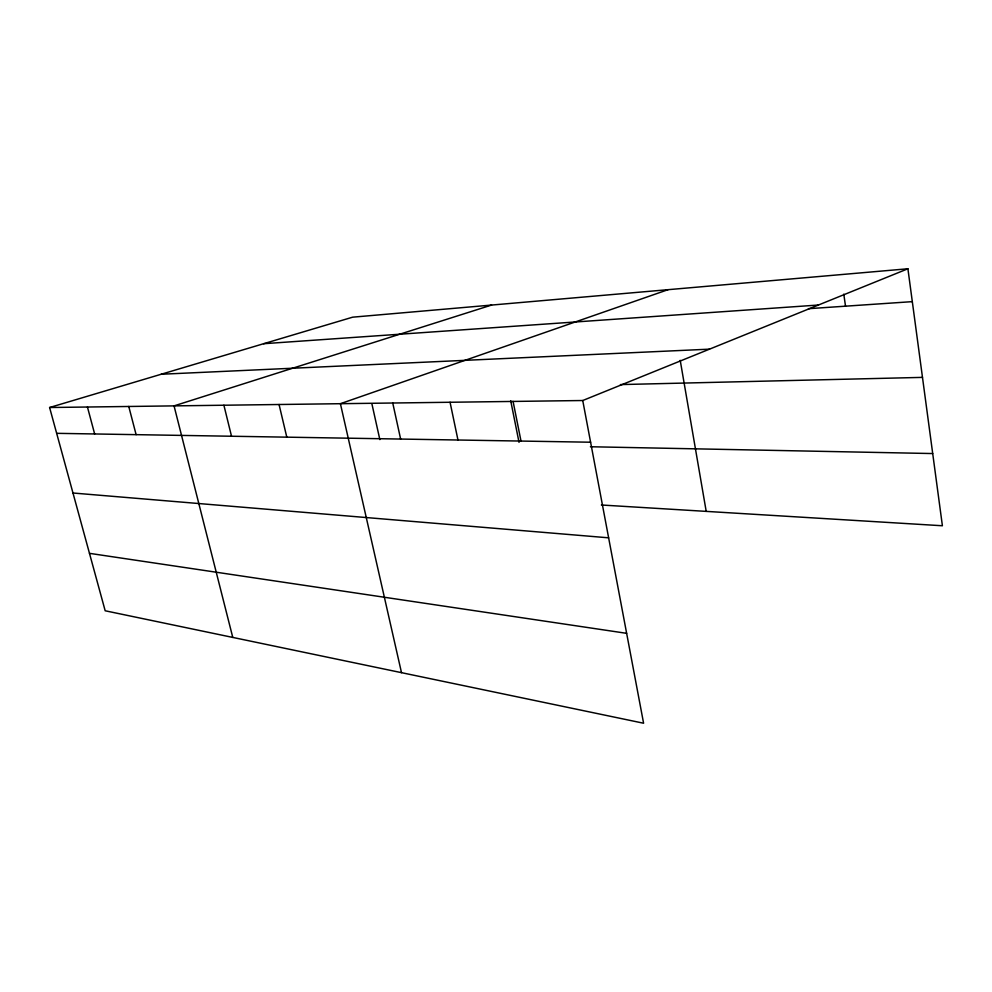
<?xml version="1.0" encoding="UTF-8"?>
<svg xmlns="http://www.w3.org/2000/svg" width="992" height="992" viewBox="0 0 992 992"><rect width="100%" height="100%" fill="white"/><g stroke="black" fill="none" stroke-linecap="round" stroke-linejoin="round"><path stroke-width="1.49" d="M582.738 400.52L643.597 723.23L105.177 610.774L49.6 407.514L582.738 400.52L907.903 268.77L942.4 525.76L601.4 505.002M668.062 289.676L340.405 403.694L401.5 672.663M491.573 305.065L174.046 405.877L232.773 637.422M49.6 407.514L352.644 317.18L907.903 268.77M263.599 343.716L818.425 305.028M808.43 308.698L912.318 301.642M161.212 374.244L709.503 349.159M620.434 384.586L922.486 377.382M56.656 433.33L590.6 442.221M590.401 446.747L932.703 453.555M72.986 493.012L608.629 537.825M89.478 553.338L626.634 633.33M87.445 407.018L94.649 433.963M128.762 406.472L136.115 434.657M223.894 405.232L231.52 436.244M279.062 404.5L286.8 437.162M371.926 403.967L379.849 439.605M392.745 403.012L400.632 439.059M450.058 402.256L457.969 440.014M513.087 401.425L520.998 441.056M510.694 400.681L519.039 442.37M680.214 360.332L706.205 511.376M843.783 294.153L845.519 306.181"/></g></svg>
